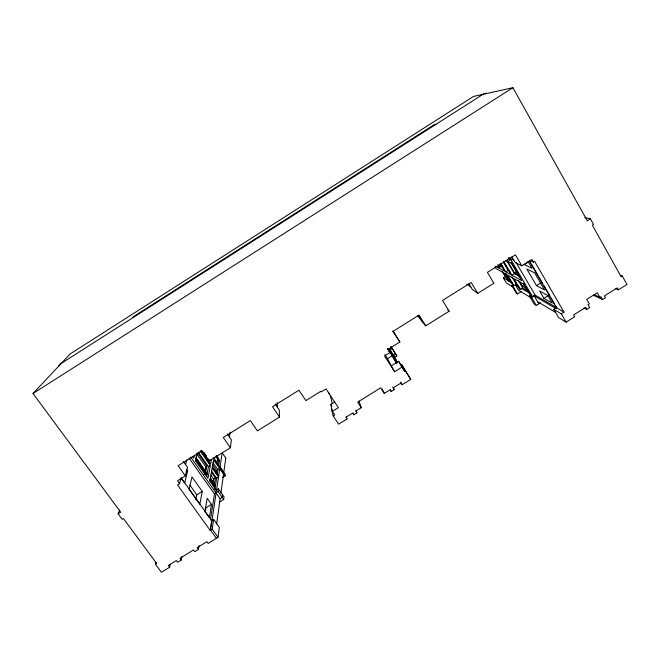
<?xml version="1.0" encoding="UTF-8"?>
<svg xmlns="http://www.w3.org/2000/svg" width="660" height="660" viewBox="0 0 660 660"><rect width="100%" height="100%" fill="white"/><g stroke="black" fill="none" stroke-linecap="round" stroke-linejoin="round"><path stroke-width="0.99" d="M219.491 502.095L223.666 499.505L224.012 496.815L218.386 488.845L216.315 490.132L215.911 492.772M210.152 530.401L211.654 520.6L213.634 519.37L212.19 529.147L210.152 530.401L177.548 484.943L179.602 483.656L177.515 480.744L185.336 475.86L178.118 465.737L202.117 450.731L209.286 460.919L230.381 447.744L231.388 439.89L227.246 433.917M155.983 562.328L155.463 564.259L161.419 572.303L169.636 567.229L168.358 565.496L176.368 560.538L177.647 562.279L181.162 560.101L179.891 558.368L193.512 549.945L194.782 551.686L198.421 549.433L197.158 547.693L206.877 541.678L208.139 543.428L218.031 537.306L219.334 527.348L213.634 519.37M222.568 494.777L222.214 497.442L220.135 498.737L216.637 523.957M225.027 475.893L225.225 474.375L219.978 466.892L219.747 468.377L225.027 475.893L222.428 477.51M229.482 437.135L230.15 432.226M220.918 493.053L223.559 474.037M223.666 499.505L217.998 491.477L218.386 488.845M214.83 489.662L216.637 478.219L211.456 470.869M217.33 473.797L217.957 469.796L212.891 462.577M218.65 465.432L219.442 460.366A18.084 4.463 58.9 0 0 216.826 455.425M215.638 486.032L210.598 478.426L215.638 486.032L214.673 486.635L209.566 479.407L210.532 478.805M210.424 519.915L214.483 493.993L189.065 458.131M214.673 486.635L210.202 479.828M211.489 504.356L209.36 517.597L204.905 511.368L207.19 498.316L211.489 504.356L206.035 507.738L205.21 512.506M213.955 486.931L215.399 477.997L211.423 472.362M216.133 473.401L216.62 470.382L212.743 464.863M217.47 465.127L218.287 460.103L215.597 456.266M212.644 485.067L213.634 479.094L210.796 475.068M198.421 549.433L199.072 545.705M209.872 481.156L212.182 468.064L218.51 477.048L216.637 478.219M212.215 467.841L213.625 459.88L224.911 475.959M200.095 450.895L210.342 465.457L207.982 478.351L195.418 460.73L195.649 459.723L206.283 474.755L207.24 474.152L196.218 458.073L207.24 474.152M211.48 459.244L210.606 464.029L200.962 450.334M206.588 476.578L208.469 466.628L198.206 452.075M209.096 463.279L209.822 459.434M206.283 474.755L207.314 473.781M205.194 474.548L206.869 465.902L197.917 453.206M202.265 491.395L199.798 504.223L189.115 489.274L191.977 476.933L202.265 491.395L196.804 494.794L195.781 499.777M208.255 461.002L208.626 459.079L206.638 460.317M204.179 474.342L205.689 466.645L196.73 453.94M181.162 560.101L181.97 556.281M195.97 458.37L197.125 453.404M195.533 460.746L197.282 453.189M169.636 567.229L170.321 564.316M194.378 455.359L193.71 458.172L192.522 456.497M186.532 469.285L187.671 470.885L184.651 483.029L181.104 478.071M185.336 475.86L187.489 467.313L183.29 461.406M185.551 464.59L186.829 459.707M179.602 483.656L181.137 477.832L211.654 520.6M155.463 564.259L156.676 563.508L123.412 518.529L122.182 519.288L118.123 513.802L119.666 510.007M133.056 317.608L134.194 316.132L434.602 124.426L436.021 124.278M118.123 513.802L120.706 512.185L33 393.508L70.224 353.892L473.517 96.434L512.911 87.697L587.334 220.803L590.395 218.897L593.505 224.458L592.342 225.184L621.142 276.763L622.289 276.045L627 284.485L618.395 289.806L615.689 288.659M59.037 365.797L58.534 366.118L60.803 363.709L483.978 93.679L486.37 93.142L485.314 93.819M33 393.508L512.911 87.697M497.912 267.498L499.298 266.632L499.892 266.953A26.474 3.993 57.3 0 1 499.018 265.625M500.272 264.016L501.319 265.798L501.905 265.435M498.506 267.82L500.816 266.376L502.606 267.333M500.775 263.323L505.783 271.829L508.175 270.344L509.949 271.301M186.103 471.867L187.671 470.885M394.3 357.53L396.858 355.938L391.174 346.83L390.538 347.226L391.479 348.81L390.406 347.119M275.187 403.945L279.262 409.992L279.51 417.079L257.408 430.881L250.354 420.577L223.27 437.506L230.381 447.744M564.011 312.122L556.405 307.717L553.765 309.35L561.297 313.797L564.011 312.122L534.625 261.385L533.47 262.111L531.968 259.512L521.829 265.84L515.419 254.851L487.427 272.357L493.903 283.272L477.724 293.37L471.207 282.497L442.53 300.424L449.122 311.223L425.708 325.834L419.059 315.1L393.154 331.295L399.861 341.971L387.899 349.437L389.903 352.597L384.532 355.946L394.573 371.745L402.031 367.1L398.615 361.276L391.347 365.805M528.841 261.69L524.23 264.577L532.018 268.331L528.049 261.5M513.199 287.1L506.36 283.016L503.316 277.86L505.915 276.235M391.174 346.83L392.114 348.414L389.194 350.237L388.278 348.637M396.924 363.709L389.276 350.361L390.035 349.882L397.221 362.315M507.697 261.335L514.453 272.852L516.095 271.829M503.745 261.269L511.945 275.228L514.396 273.694L519.412 276.408M205.689 466.645L206.869 465.902M218.287 460.103L215.944 461.555L213.262 457.727M208.469 466.628L210.342 465.457M394.573 371.745L387.486 358.702L392.139 355.806L387.692 348.678L389.903 352.597M397.254 361.87L393.253 354.973L395.406 353.628M392.494 356.408L394.193 355.352M521.449 291.415L517.473 293.89L516.326 293.188L511.805 285.516L512.746 284.922L513.884 285.59L507.73 275.137L513.034 278.108L519.453 289.022L520.361 289.567L522.811 288.04L527.975 291.035M511.937 285.747L513.513 284.757M217.808 469.582L219.747 468.377M214.558 471.669L216.62 470.382M217.957 469.796L219.788 468.658L216.48 490.363L209.896 481.058M511.805 285.516L512.927 286.184L516.161 284.485M531.284 297.899L518.628 290.342L515.443 284.93L516.4 284.336L517.968 285.244M346.211 416.344L346.954 419.009L338.638 424.182L333.168 415.907L334.702 414.95L332.376 411.427L330.767 404.498L334.876 401.94M519.535 281.523L522.027 285.763L524.477 284.237M213.634 479.094L215.399 477.997M401.866 364.914L405.372 370.821L404.662 371.258L401.181 365.335L401.866 364.914L410.776 379.376L402.097 384.772L400.991 383.031L393.121 387.923L394.234 389.656L391.231 391.52L390.126 389.788L384.268 393.426L380.68 387.824L357.662 402.138L361.284 407.698L355.757 411.13L356.878 412.855L353.727 414.81L352.605 413.094L345.832 417.301L346.954 419.009M332.376 411.427L338.382 407.69L326.032 388.905L321.263 391.875L320.867 391.273L305.893 400.62L298.955 390.192L272.514 406.717L279.51 417.079M536.489 285.623L544.607 289.996L534.649 272.869L526.795 268.975L536.489 285.623L541.084 282.76M540.573 302.8L536.299 305.456L534.254 304.202L529.444 295.993L530.458 295.358L532.48 296.554L509.924 258.01M529.584 296.241L531.284 295.185M214.318 493.762L217.998 491.477M214.483 493.993L216.076 493.004L210.556 530.153L216.406 538.312M529.444 295.993L531.457 297.19L534.938 295.366M531.597 297.437L535.194 295.201L556.76 307.675L555.646 308.368L534.163 295.845L538.857 303.872M543.898 298.328L552.206 303.08L547.808 295.515L539.616 290.977L543.898 298.328L548.476 295.49M593.917 294.525L599.899 297.346L600.913 296.719L602.547 299.607L605.467 297.8L604.379 295.878L617.314 287.875L618.395 289.806M553.765 309.35L558.484 317.468L566.123 322.121L574.67 316.841L573.565 314.927L585.61 307.477L586.707 309.4L589.652 307.576L588.002 304.697L589.306 303.889L586.723 299.359L597.316 292.801L599.899 297.346M584.768 217.536L590.395 218.897M620.458 275.352L622.289 276.045M530.013 260.527L533.47 262.111M593.942 295.523L602.547 299.607M508.778 257.697L513.785 260.123M521.829 265.84L515.221 262.589L511.855 256.822M507.499 259.306L510.097 260.593L508.571 257.986M505.692 260.403L511.789 263.472M583.976 307.948L586.707 309.4M501.319 265.798L502.78 266.574M497.904 264.8L499.455 265.634M519.989 277.563L510.766 262.152M495.619 266.227L504.685 271.227L500.222 263.645M505.783 271.829L511.055 274.741L503.39 261.698M511.945 275.228L521.879 280.706L511.541 263.142M514.453 272.852L518.62 275.154M506.624 274.51L495.949 268.529L495.016 266.953M523.933 284.221L513.926 278.611L520.361 289.567M503.316 277.86L512.63 283.288M515.443 284.93L519.346 287.207M520.913 288.115L530.417 293.659M522.027 285.763L526.333 288.296M537.562 301.653L555.803 312.543M466.76 284.031L470.827 286.968M477.724 293.37L472.296 289.41L468.864 283.701M447.785 309.961L449.122 311.223M417.706 315.76L420.156 318.632M425.708 325.834L421.649 321.049L418.159 315.406M212.19 529.147L218.031 537.306M189.931 485.166L196.804 494.794M195.739 459.36L205.466 473.129M190.674 457.124L220.135 498.737M203.956 452.446L206.291 455.763M212.429 466.686L218.724 475.629M213.955 458.535L219.862 466.958M330.767 404.498L331.897 406.213M392.939 331.246L394.977 334.364M399.861 341.971L392.956 331.163M392.114 348.414L396.858 355.938M405.372 370.821L410.776 379.376M398.615 361.276L401.181 365.335M402.031 367.1L404.662 371.258M389.953 349.759L393.253 354.973M388.096 348.496L389.276 350.361M384.978 354.618L387.486 358.702M506.212 273.743L512.746 284.922M512.927 286.184L517.473 293.89M506.715 260.601L514.396 273.694M518.356 280.459L522.811 288.04M503.671 262.68L508.175 270.344M512.053 276.936L516.4 284.336M516.021 262.399L535.194 295.201M523.264 283.115L530.458 295.358M531.457 297.19L536.299 305.456M523.487 283.825L527.596 290.837M561.297 313.797L566.123 322.121M529.873 261.36L530.904 263.142M531.943 264.924L538.147 275.616M539.179 277.398L542.801 283.627M543.832 285.409L550.036 296.101M551.067 297.883L554.689 304.111M555.72 305.893L556.76 307.675M529.221 260.898L556.405 307.717M392.139 355.806L396.148 362.818M400.636 382.09L402.097 384.772M392.857 386.925L394.234 389.656M390.34 389.68L391.231 391.52M382.239 388.954L384.268 393.426M359.007 401.099L361.284 407.698M356.037 410.248L356.878 412.855M353.191 413.061L353.727 414.81M330.338 395.522L332.26 403.565M331.543 408.87L333.168 415.907M277.241 402.493L277.382 407.203M216.298 455.656A13.645 3.358 58.9 0 1 219.252 461.587M502.788 272.019A20.93 3.127 57.2 0 0 509.289 281.341L510.213 280.756A20.93 3.151 57.2 0 1 504.991 273.421M508.629 280.954A16.525 2.45 57.2 0 1 502.276 271.73M500.816 266.376A26.474 4.026 57.3 0 1 499.942 265.048M499.298 266.632A31.086 4.702 57.2 0 1 498.44 265.303M328.49 392.23A15.163 1.477 58.2 0 1 329.455 393.913M225.786 457.982L223.765 472.527L220.011 467.173L222.197 452.842L225.786 457.982"/></g></svg>
